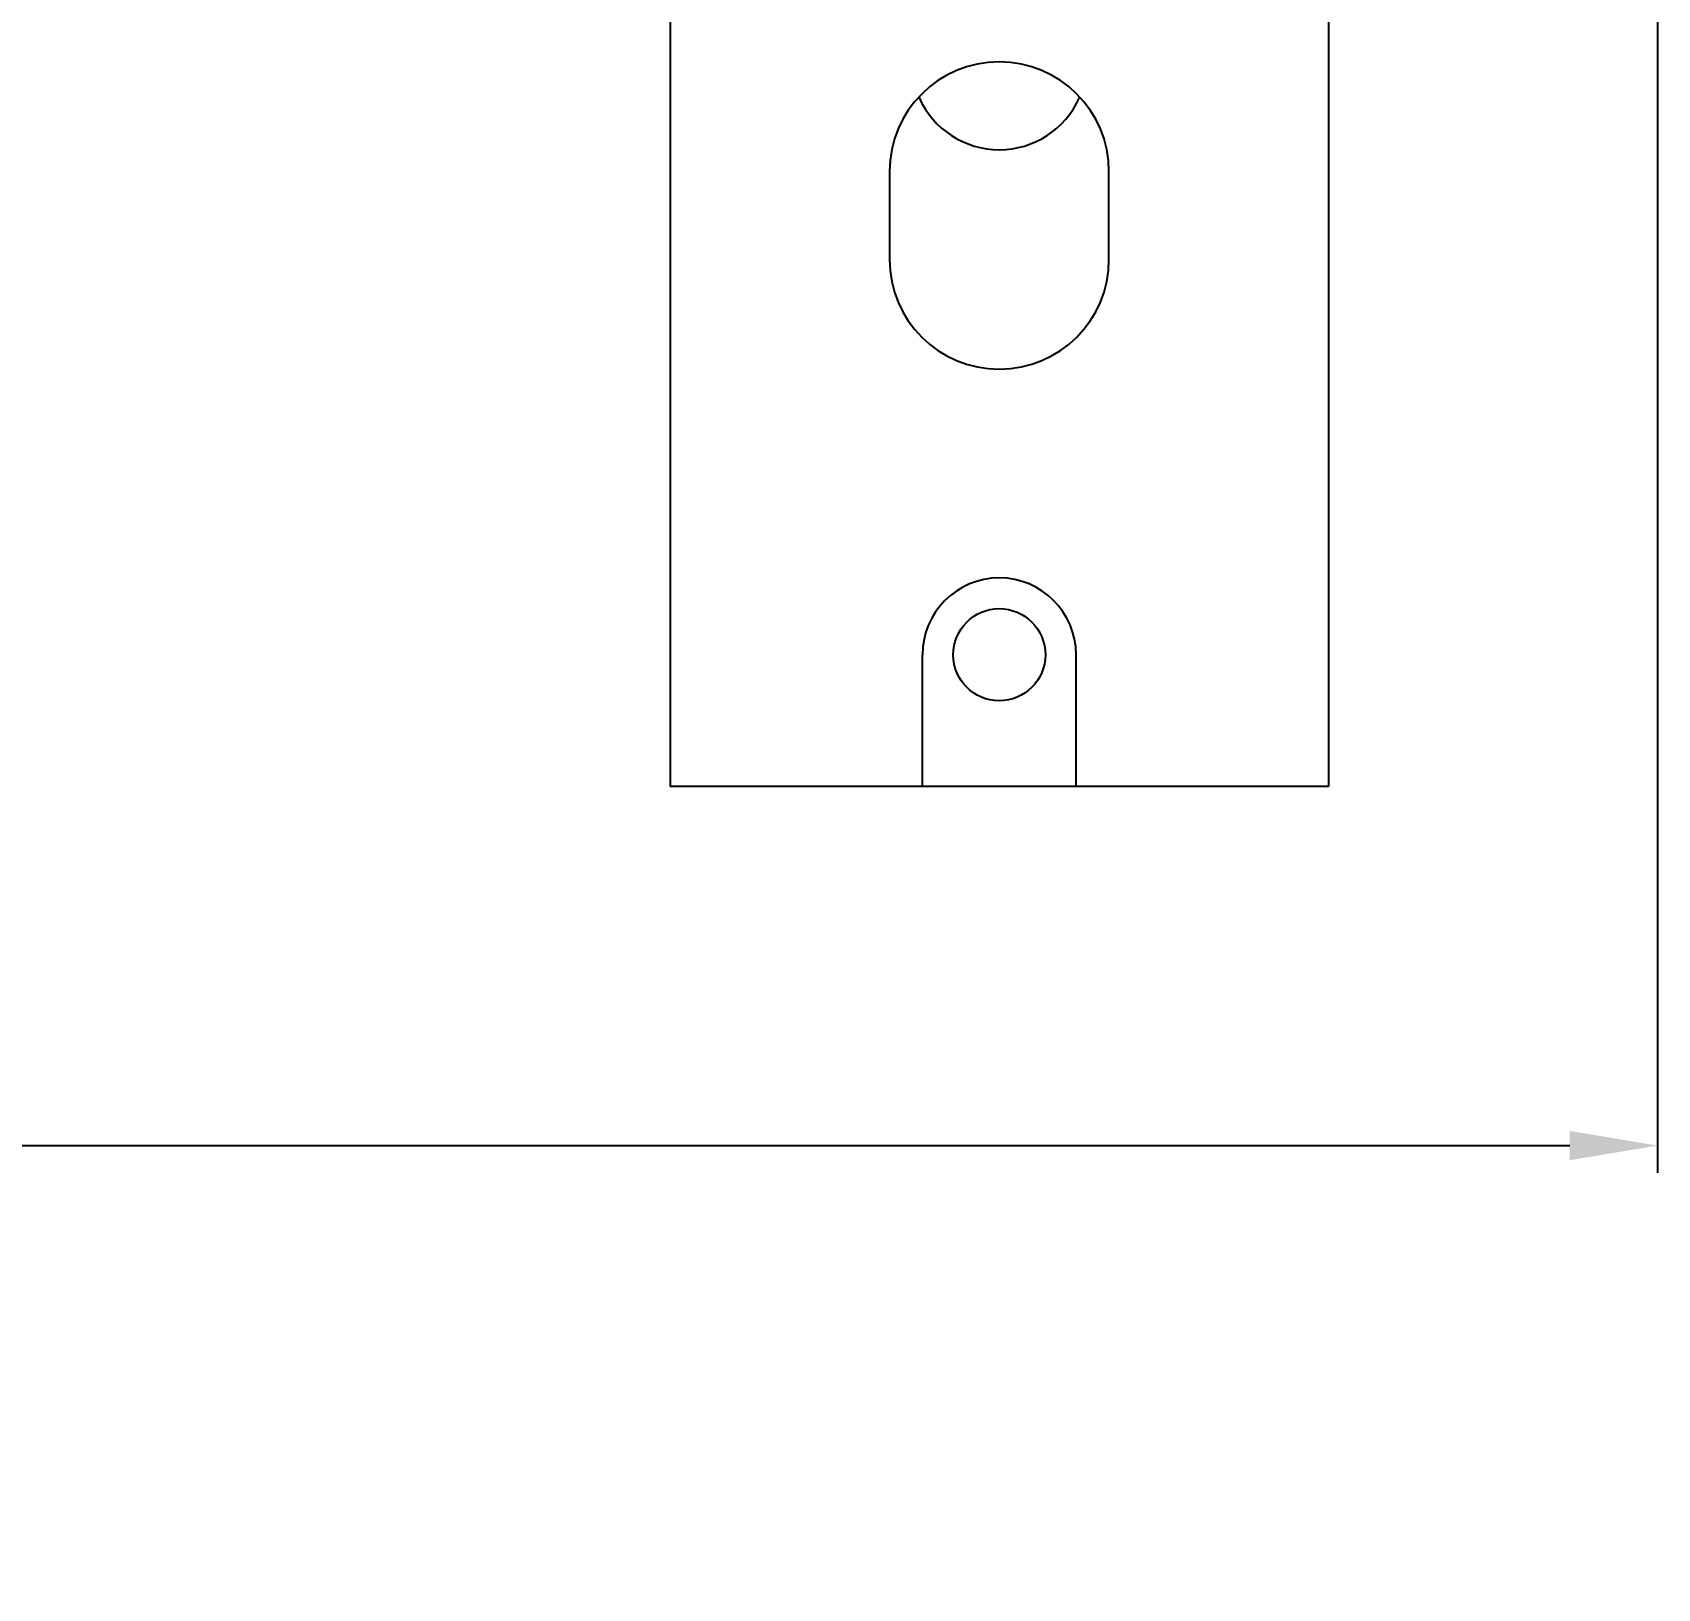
# Model space of a CAD drawing. Header units: millimetres. Extents: x 9226 to 36041, y 16031 to 21779.
# Drawn here: x 14988.3 to 15062.3, y 17181.9 to 17252.8 of the extents above; entities that cross this region are included whole.
import ezdxf

# ---------------------------------------------------------------- set-up
doc = ezdxf.new("R2010")
doc.units = ezdxf.units.MM
doc.layers.add('02___PRT_ALL_AXES', color=7, linetype='Continuous')
doc.styles.get("Standard").update_dxf_attribs({"font": 'arial.ttf'})
doc.dimstyles.new('ISO-15', dxfattribs={"dimtxt": 15, "dimasz": 4, "dimexe": 1.25, "dimexo": 5, "dimgap": 5, "dimtad": 1, "dimtoh": 1, "dimdec": 1, "dimdsep": 46, "dimtxsty": 'Standard', "dimcen": 2.5, "dimadec": 0, "dimazin": 0, "dimtfac": 1, "dimtdec": 1, "dimtmove": 0, "dimatfit": 3, "dimfxl": 1, "dimarcsym": 0})

# ---------------------------------------------------------------- blocks, each defined once
blk = doc.blocks.new('*D308')
at = {"color": 0, "lineweight": -2, "transparency": 16777216}
for p, q in [((15062.331, 17278.956), (15062.331, 17200.84)), ((14450.331, 17213.456), (14450.331, 17200.84)), ((14454.331, 17202.09), (15058.331, 17202.09))]:
    blk.add_line(p, q, dxfattribs=at)
at = {"color": 0, "transparency": 16777216}
for points in [[(14454.331, 17202.757), (14454.331, 17201.423), (14450.331, 17202.09)], [(15058.331, 17202.757), (15058.331, 17201.423), (15062.331, 17202.09)]]:
    blk.add_solid(points, dxfattribs=at)
at = {"layer": 'Defpoints', "color": 0, "transparency": 16777216}
for p in [(15062.331, 17283.956), (14450.331, 17218.456), (15062.331, 17202.09)]:
    blk.add_point(p, dxfattribs=at)
at = {"color": 0, "transparency": 16777216, "insert": (14756.331, 17216.8), "char_height": 15, "attachment_point": 5}
blk.add_mtext('612mm [2\'-0 1/8"]', dxfattribs=at)

msp = doc.modelspace()

# ---------------------------------------------------------------- linework, layer by layer
at = {"color": 7, "linetype": 'Continuous'}
for p, q in [((15017.331, 17553.456), (15017.331, 17218.456)), ((15047.331, 17553.456), (15047.331, 17218.456)), ((15027.331, 17246.469), (15027.331, 17242.469)), ((15037.331, 17242.469), (15037.331, 17246.469)), ((15028.831, 17218.456), (15028.831, 17224.456)), ((15035.831, 17218.456), (15035.831, 17224.456)), ((15047.331, 17218.456), (15017.331, 17218.456))]:
    msp.add_line(p, q, dxfattribs=at)
msp.add_circle((15032.331, 17224.456), 2.1, dxfattribs=at)
for centre, radius, start, end in [((15032.331, 17246.469), 5, 0, 180), ((15032.331, 17242.469), 5, 180, 0), ((15032.331, 17224.456), 3.5, 0, 180)]:
    msp.add_arc(centre, radius, start, end, dxfattribs=at)
at = {"layer": '02___PRT_ALL_AXES', "color": 7, "linetype": 'Continuous'}
msp.add_arc((15032.331, 17251.469), 4, 204.04415, 335.95658, dxfattribs=at)

# ---------------------------------------------------------------- dimensions: what is measured, and where the dimension line sits
dim = msp.add_linear_dim(base=(15062.331, 17202.09), p1=(14450.331, 17218.456), p2=(15062.331, 17283.956), dimstyle='ISO-15', override={"dimpost": 'mm'})
dim.commit()
dim.dimension.update_dxf_attribs({"geometry": '*D308', "text_midpoint": (14756.331, 17216.8)})

doc.saveas('drawing.dxf')
